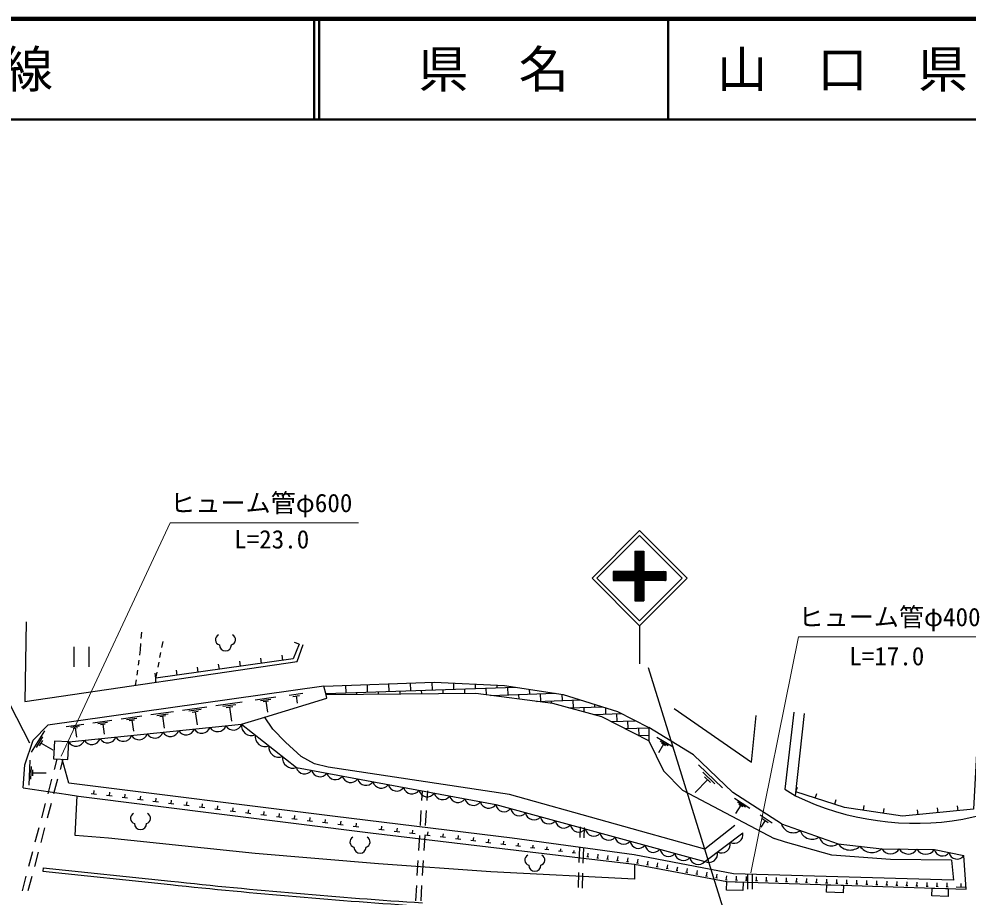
# Model space of a CAD drawing. Units: millimetres, scale not verified. Extents: x 40000 to 680000, y 20000 to 380000.
# Drawn here: x 268356 to 362877, y 292614 to 380000 of the extents above; entities that cross this region are included whole.
import ezdxf
from ezdxf.enums import TextEntityAlignment as Align

# ---------------------------------------------------------------- set-up
doc = ezdxf.new("R2010")
doc.units = ezdxf.units.MM
doc.header["$LTSCALE"] = 1000
for name, color, linetype, lineweight in [('M-BGD', 7, 'Continuous', 25), ('M-STR-HTXT', 7, 'Continuous', 13), ('M-STR-STRC', 7, 'Continuous', 25), ('M-TTL', 2, 'Continuous', 140), ('M-TTL-LINE', 7, 'Continuous', 50)]:
    doc.layers.add(name, color=color, linetype=linetype, lineweight=lineweight)
doc.layers.add('M-TTL-TXT', color=7, linetype='Continuous')
doc.styles.add('ＭＳ ゴシック', font='')
doc.styles.get('ＭＳ ゴシック').set_extended_font_data('MS Gothic')

msp = doc.modelspace()

# ---------------------------------------------------------------- linework, layer by layer
at = {"layer": 'M-BGD'}
for p, q in [((280533, 318346), (280575, 318986)), ((280458, 317208), (280500, 317847)), ((282587, 317444), (282704, 318050)), ((296254, 317767), (295790, 317954)), ((273812, 317506), (273812, 315506)), ((275312, 317506), (275312, 315506)), ((280386, 316689), (280458, 317208)), ((282398, 316462), (282493, 316953)), ((294625, 316182), (294554, 316677)), ((280251, 315698), (280319, 316194)), ((282209, 315480), (282304, 315971)), ((288311, 315282), (288241, 315777)), ((290416, 315582), (290345, 316077)), ((292520, 315882), (292450, 316377)), ((280115, 314708), (280183, 315203)), ((281998, 314383), (281927, 314878)), ((281998, 314383), (282115, 314989)), ((284102, 314683), (284032, 315178)), ((286207, 314983), (286136, 315478)), ((279976, 313693), (280047, 314212)), ((281991, 313989), (281998, 314383)), ((305172, 313829), (305198, 313080)), ((307321, 313902), (307346, 313153)), ((309470, 313975), (309495, 313226)), ((311623, 313901), (311644, 313299)), ((298726, 313610), (271231, 309715)), ((295275, 312717), (296614, 312907)), ((298907, 312865), (317813, 313509)), ((299826, 312897), (299831, 312751)), ((300875, 313683), (300900, 312933)), ((301975, 312970), (301981, 312768)), ((303023, 313756), (303049, 313006)), ((304123, 313043), (304132, 312785)), ((306272, 313116), (306283, 312802)), ((308421, 313189), (308433, 312818)), ((310570, 313262), (310584, 312835)), ((312718, 313336), (312735, 312852)), ((313778, 313808), (313793, 313372)), ((314867, 313409), (314890, 312728)), ((315309, 312673), (321762, 312893)), ((315932, 313714), (315941, 313445)), ((317016, 313482), (317041, 312732)), ((319173, 313297), (319190, 312805)), ((321336, 312959), (321339, 312879)), ((287965, 311681), (290596, 312054)), ((291875, 312235), (293928, 312526)), ((292407, 312171), (293434, 312316)), ((292683, 312070), (293197, 312143)), ((292940, 312107), (293095, 311012)), ((295635, 312586), (296305, 312681)), ((295970, 312633), (296071, 311919)), ((299016, 312403), (298936, 312744)), ((315967, 312696), (315971, 312588)), ((318116, 312769), (318131, 312307)), ((319890, 312079), (324281, 312228)), ((320264, 312842), (320290, 312092)), ((321364, 312129), (321373, 311886)), ((322417, 312791), (322439, 312166)), ((323513, 312202), (323539, 311453)), ((281496, 310765), (283743, 311083)), ((284640, 311210), (287073, 311555)), ((285271, 311134), (286488, 311307)), ((285599, 311015), (286207, 311101)), ((285903, 311058), (286087, 309761)), ((288647, 311599), (289963, 311786)), ((289001, 311470), (289659, 311564)), ((289330, 311517), (289529, 310114)), ((323124, 311438), (326434, 311551)), ((324613, 311489), (324628, 311035)), ((325678, 311789), (325687, 311526)), ((326766, 311447), (326787, 310813)), ((275713, 309946), (277617, 310216)), ((278524, 310344), (280594, 310637)), ((279061, 310279), (280096, 310426)), ((279339, 310178), (279857, 310251)), ((279598, 310215), (279754, 309110)), ((282079, 310695), (283203, 310854)), ((282381, 310585), (282943, 310664)), ((282662, 310625), (282832, 309426)), ((325609, 310773), (328361, 310866)), ((325713, 310776), (325714, 310744)), ((327335, 310081), (329740, 310163)), ((327862, 310849), (327887, 310100)), ((328962, 310136), (328987, 309387)), ((269618, 307037), (270934, 309157)), ((273055, 309570), (274802, 309817)), ((273307, 308047), (290520, 309814)), ((273508, 309515), (274382, 309639)), ((273743, 309430), (274180, 309491)), ((273962, 309460), (274093, 308529)), ((276207, 309887), (277159, 310021)), ((276463, 309793), (276939, 309861)), ((276701, 309827), (276845, 308812)), ((328697, 309377), (331078, 309458)), ((330061, 309423), (330087, 308674)), ((270089, 307480), (270747, 308539)), ((270394, 307657), (270723, 308187)), ((330059, 308673), (331078, 308707)), ((331885, 308523), (333494, 307548)), ((332222, 308172), (333026, 307684)), ((270559, 307922), (271716, 307265)), ((332559, 307821), (332039, 306963)), ((332358, 307943), (332760, 307699)), ((272134, 306344), (271862, 305313)), ((272715, 306337), (272443, 305306)), ((273307, 303951), (272650, 306319)), ((269356, 303739), (269454, 306232)), ((269547, 304356), (269596, 305602)), ((336024, 305757), (338424, 303465)), ((269725, 304661), (269750, 305284)), ((269738, 304973), (271068, 304973)), ((336471, 305024), (337671, 303878)), ((336618, 304578), (337218, 304004)), ((268782, 303467), (273239, 302808)), ((271607, 304346), (271224, 302896)), ((272188, 304339), (271805, 302889)), ((336918, 304291), (335695, 303011)), ((345729, 303067), (345880, 303544)), ((276089, 302827), (275539, 302896)), ((275814, 302862), (275860, 303228)), ((277629, 302635), (277081, 302703)), ((277355, 302669), (277401, 303035)), ((279169, 302443), (278621, 302511)), ((278895, 302477), (278941, 302842)), ((280434, 302284), (280480, 302649)), ((308506, 303177), (308448, 302229)), ((309034, 303177), (308976, 302229)), ((347669, 302452), (347820, 302929)), ((270969, 301929), (270586, 300479)), ((271549, 301922), (271166, 300471)), ((280708, 302250), (280161, 302319)), ((282247, 302058), (281700, 302126)), ((281973, 302092), (282019, 302457)), ((283784, 301866), (283238, 301934)), ((283511, 301900), (283557, 302264)), ((285321, 301674), (284776, 301742)), ((285049, 301708), (285094, 302071)), ((286858, 301482), (286313, 301550)), ((286586, 301516), (286631, 301879)), ((288122, 301324), (288167, 301687)), ((339612, 302450), (341161, 301441)), ((340252, 301739), (339714, 300913)), ((339932, 302095), (340707, 301590)), ((340058, 301865), (340446, 301613)), ((349609, 301838), (349760, 302314)), ((352475, 301243), (352550, 301737)), ((361881, 301193), (361833, 301690)), ((288394, 301290), (287850, 301358)), ((289929, 301098), (289385, 301166)), ((289657, 301132), (289702, 301494)), ((291463, 300907), (290921, 300975)), ((291192, 300941), (291237, 301302)), ((292997, 300715), (292455, 300783)), ((292726, 300749), (292771, 301110)), ((294530, 300524), (293989, 300591)), ((294259, 300557), (294304, 300918)), ((295792, 300366), (295837, 300726)), ((308388, 301231), (308297, 299733)), ((308915, 301231), (308825, 299733)), ((342166, 300787), (343383, 299996)), ((354453, 300944), (354528, 301438)), ((357900, 300807), (357851, 301305)), ((359890, 301000), (359842, 301497)), ((296062, 300332), (295522, 300400)), ((297594, 300141), (297054, 300208)), ((297324, 300175), (297369, 300534)), ((299125, 299950), (298586, 300017)), ((298855, 299983), (298900, 300343)), ((300659, 299758), (300118, 299826)), ((300389, 299792), (300434, 300153)), ((302203, 299565), (301655, 299634)), ((301929, 299599), (301975, 299965)), ((304463, 299289), (304507, 299656)), ((342669, 300229), (342246, 299581)), ((342365, 300427), (342973, 300031)), ((270330, 299512), (269947, 298061)), ((270911, 299505), (270528, 298054)), ((304738, 299256), (304188, 299321)), ((306273, 299072), (305728, 299137)), ((306001, 299105), (306044, 299468)), ((307802, 298890), (307263, 298954)), ((307533, 298922), (307576, 299281)), ((308236, 298735), (308145, 297238)), ((308764, 298735), (308673, 297238)), ((309325, 298708), (308792, 298772)), ((309059, 298740), (309101, 299095)), ((310579, 298558), (310621, 298910)), ((312093, 298377), (312135, 298725)), ((324252, 299613), (324214, 298549)), ((324649, 299525), (324613, 298496)), ((310843, 298527), (310315, 298590)), ((312354, 298346), (311833, 298408)), ((313860, 298166), (313344, 298228)), ((313602, 298197), (313643, 298541)), ((315360, 297987), (314850, 298048)), ((315105, 298018), (315145, 298358)), ((316854, 297809), (316350, 297869)), ((316602, 297839), (316642, 298175)), ((318078, 297663), (318117, 297985)), ((319518, 297491), (319553, 297788)), ((269692, 297095), (269309, 295644)), ((270273, 297087), (269890, 295637)), ((318320, 297634), (317837, 297691)), ((319741, 297464), (319295, 297517)), ((321127, 297299), (320716, 297348)), ((320921, 297323), (320954, 297597)), ((322477, 297137), (322102, 297182)), ((322290, 297160), (322320, 297410)), ((323795, 296980), (323453, 297021)), ((323624, 297000), (323651, 297228)), ((324178, 297550), (324125, 296051)), ((324577, 297497), (324524, 295998)), ((324998, 296592), (325046, 296989)), ((325991, 296473), (326039, 296870)), ((308085, 296240), (307994, 294743)), ((308612, 296240), (308521, 294743)), ((325098, 296580), (324899, 296604)), ((326090, 296461), (325892, 296485)), ((327083, 296341), (326885, 296365)), ((326984, 296353), (327032, 296750)), ((328076, 296221), (327877, 296245)), ((327977, 296233), (328025, 296631)), ((329069, 296102), (328870, 296126)), ((328970, 296114), (329017, 296511)), ((330058, 295956), (329861, 295993)), ((329959, 295975), (330033, 296368)), ((330942, 295791), (331016, 296184)), ((331925, 295606), (331999, 295999)), ((361237, 296270), (361424, 294281)), ((362687, 293392), (362453, 296738)), ((270772, 295528), (270736, 295188)), ((270736, 295188), (283440, 293854)), ((270772, 295528), (283476, 294195)), ((324089, 295051), (324036, 293552)), ((324488, 294999), (324434, 293499)), ((331041, 295772), (330844, 295809)), ((332023, 295588), (331827, 295625)), ((333006, 295403), (332810, 295440)), ((332908, 295422), (332982, 295815)), ((333989, 295219), (333793, 295256)), ((333891, 295238), (333965, 295631)), ((334972, 295035), (334775, 295072)), ((334874, 295053), (334947, 295446)), ((335857, 294869), (335930, 295262)), ((336839, 294685), (336913, 295078)), ((269054, 294677), (268671, 293227)), ((269634, 294670), (269252, 293220)), ((335955, 294850), (335758, 294887)), ((336938, 294666), (336741, 294703)), ((337921, 294482), (337724, 294519)), ((337822, 294500), (337896, 294893)), ((338862, 294305), (338707, 294334)), ((338784, 294320), (338858, 294713)), ((338904, 294304), (338862, 294305)), ((339904, 294272), (339704, 294279)), ((339804, 294275), (339816, 294675)), ((340903, 294241), (340703, 294247)), ((340803, 294244), (340816, 294644)), ((340940, 293383), (340956, 294863)), ((341402, 293381), (341417, 294861)), ((341903, 294209), (341703, 294215)), ((341803, 294212), (341815, 294612)), ((342902, 294177), (342702, 294184)), ((342802, 294180), (342815, 294580)), ((343902, 294146), (343702, 294152)), ((343802, 294149), (343814, 294549)), ((344901, 294114), (344701, 294120)), ((344801, 294117), (344814, 294517)), ((345901, 294082), (345701, 294088)), ((345801, 294085), (345813, 294485)), ((346900, 294050), (346700, 294057)), ((346800, 294054), (346813, 294453)), ((347900, 294019), (347700, 294025)), ((347800, 294022), (347812, 294422)), ((348899, 293987), (348699, 293993)), ((348799, 293990), (348812, 294390)), ((349899, 293955), (349699, 293962)), ((349799, 293959), (349811, 294358)), ((350798, 293927), (350811, 294327)), ((351798, 293895), (351810, 294295)), ((352797, 293863), (352810, 294263)), ((353797, 293832), (353809, 294232)), ((354796, 293800), (354809, 294200)), ((355796, 293768), (355808, 294168)), ((356795, 293737), (356808, 294137)), ((357795, 293705), (357807, 294105)), ((358794, 293673), (358807, 294073)), ((359794, 293642), (359806, 294041)), ((360793, 293610), (360806, 294010)), ((362192, 293566), (362205, 293965)), ((307933, 293744), (307842, 292247)), ((308461, 293744), (308370, 292247)), ((350898, 293924), (350698, 293930)), ((351898, 293892), (351698, 293898)), ((352897, 293860), (352697, 293867)), ((353897, 293829), (353697, 293835)), ((354896, 293797), (354696, 293803)), ((355896, 293765), (355696, 293772)), ((356895, 293734), (356695, 293740)), ((357895, 293702), (357695, 293708)), ((358894, 293670), (358694, 293676)), ((359894, 293638), (359694, 293645)), ((360893, 293607), (360693, 293613)), ((362692, 293550), (361693, 293581))]:
    msp.add_line(p, q, dxfattribs=at)
for points in [[(269086, 320004), (268922, 312073), (296062, 316052), (296675, 317757)], [(296254, 317767), (295677, 316332), (281998, 314383)], [(298726, 313610), (309722, 313984), (316718, 313680), (322567, 312767), (327960, 311071), (331078, 309480)], [(331078, 308147), (326416, 310556), (321526, 311867), (313863, 312861), (298936, 312744), (298726, 313610)], [(290520, 309814), (292837, 310520), (299016, 312403)], [(333619, 311384), (341314, 306019), (341772, 310677)], [(345541, 310997), (344626, 303354), (345687, 302688), (346602, 310882)], [(339647, 299747), (336665, 297377), (317221, 302800), (299145, 305536), (297772, 305879), (296462, 306596), (294902, 308031), (293623, 309311), (292812, 310558)], [(268782, 303467), (268923, 305785), (269775, 308218), (271231, 309715)], [(290520, 309814), (295980, 305509), (315836, 301812), (336659, 296150), (340449, 299005)], [(344291, 299882), (339465, 303023), (335535, 306778), (331078, 309480)], [(331078, 309480), (331078, 308147), (332552, 305163), (334447, 303233), (343554, 298443)], [(363899, 309953), (363431, 301343), (356350, 300657), (350578, 301530), (345729, 303067)], [(361424, 294281), (339535, 294904), (329623, 296815), (317480, 298476), (299839, 300628), (273307, 303951)], [(273239, 302808), (274269, 302652), (303369, 299016), (324855, 296450), (329644, 295873), (338845, 294148), (362687, 293392)], [(329644, 295873), (329661, 294381), (315340, 295134), (304154, 295932), (291875, 296959), (277287, 298468), (273941, 298748), (274149, 302670)], [(344291, 299882), (349941, 297916), (354293, 297425), (359522, 297355), (362453, 296738)], [(361237, 296270), (355170, 296337), (349309, 296793), (344712, 298057), (343554, 298443)]]:
    msp.add_lwpolyline(points, dxfattribs=at)
for points in [[(271806, 306360), (273221, 306291), (273307, 308047), (271893, 308116)], [(338845, 294148), (340468, 294096), (340441, 293247), (338818, 293298)], [(348801, 293832), (350474, 293779), (350450, 293030), (348778, 293083)], [(359297, 293499), (360915, 293448), (360890, 292675), (359272, 292727)]]:
    msp.add_lwpolyline(points, close=True, dxfattribs=at)
for centre, radius, start, end in [((288451, 318228), 536, 116.08703, 255.33416), ((289380, 318228), 536, 284.66584, 63.91297), ((288916, 317710), 600, 180, 360), ((283441, 309458), 869, 210.97521, 340.74967), ((285006, 309618), 869, 210.97521, 340.74967), ((286571, 309779), 869, 210.97521, 340.74967), ((288135, 309940), 869, 210.97521, 340.74967), ((289700, 310100), 869, 210.97521, 340.74967), ((291516, 309673), 1005, 171.91462, 291.56877), ((274052, 308494), 869, 210.97521, 340.74967), ((275616, 308654), 869, 210.97521, 340.74967), ((277181, 308815), 869, 210.97521, 340.74967), ((278746, 308976), 869, 210.97521, 340.74967), ((280311, 309136), 869, 210.97521, 340.74967), ((281876, 309297), 869, 210.97521, 340.74967), ((292880, 308596), 1005, 171.91462, 291.56877), ((294245, 307520), 1005, 171.91462, 291.56877), ((295610, 306444), 1005, 171.91462, 291.56877), ((296808, 305714), 853, 193.91861, 324.98886), ((298335, 305430), 853, 193.91861, 324.98886), ((299863, 305146), 853, 193.91861, 324.98886), ((301390, 304861), 853, 193.91861, 324.98886), ((302917, 304577), 853, 193.91861, 324.98886), ((304445, 304292), 853, 193.91861, 324.98886), ((305972, 304008), 853, 193.91861, 324.98886), ((307500, 303724), 853, 193.91861, 324.98886), ((309027, 303439), 853, 193.91861, 324.98886), ((310554, 303155), 853, 193.91861, 324.98886), ((312082, 302871), 853, 193.91861, 324.98886), ((357686, 327563), 27618, 244.2492, 279.76815), ((313609, 302586), 853, 193.91861, 324.98886), ((315137, 302302), 853, 193.91861, 324.98886), ((316669, 301942), 844, 188.83936, 320.73758), ((351731, 348498), 49313, 282.46047, 290.77031), ((279993, 300441), 536, 116.08703, 255.33416), ((280922, 300441), 536, 284.66584, 63.91297), ((318157, 301538), 844, 188.83936, 320.73758), ((319644, 301133), 844, 188.83936, 320.73758), ((321132, 300729), 844, 188.83936, 320.73758), ((280457, 299923), 600, 180, 360), ((322619, 300324), 844, 188.83936, 320.73758), ((324106, 299920), 844, 188.83936, 320.73758), ((345477, 300257), 1244, 197.55561, 304.08637), ((325594, 299515), 844, 188.83936, 320.73758), ((327081, 299111), 844, 188.83936, 320.73758), ((339591, 298829), 875, 242.37552, 11.5903), ((347360, 299602), 1244, 197.55561, 304.08637), ((301857, 298090), 536, 116.08703, 255.33416), ((302786, 298090), 536, 284.66584, 63.91297), ((328568, 298707), 844, 188.83936, 320.73758), ((330056, 298302), 844, 188.83936, 320.73758), ((331543, 297898), 844, 188.83936, 320.73758), ((338328, 297877), 875, 242.37552, 11.5903), ((349244, 298947), 1244, 197.55561, 304.08637), ((351136, 298736), 1449, 214.46788, 312.64892), ((302322, 297572), 600, 180, 360), ((333030, 297493), 844, 188.83936, 320.73758), ((334518, 297089), 844, 188.83936, 320.73758), ((337064, 296926), 875, 242.37552, 11.5903), ((353311, 298491), 1449, 214.46788, 312.64892), ((355171, 297923), 1010, 209.54909, 328.91286), ((356914, 297900), 1010, 209.54909, 328.91286), ((358657, 297876), 1010, 209.54909, 328.91286), ((360319, 297505), 811, 190.64805, 325.56862), ((361785, 297196), 811, 190.64805, 325.56862), ((319264, 296300), 536, 116.08703, 255.33416), ((320193, 296300), 536, 284.66584, 63.91297), ((336005, 296684), 844, 188.83936, 320.73758), ((319729, 295782), 600, 180, 360), ((346112, 875430), 584600, 263.84939, 266.31488), ((348596, 908454), 618044, 263.94854, 266.28185)]:
    msp.add_arc(centre, radius, start, end, dxfattribs=at)
at = {"layer": 'M-STR-HTXT'}
for p, q in [((272542, 306616), (283424, 329867)), ((283424, 329867), (302174, 329867)), ((341255, 295030), (345992, 318515)), ((345992, 318515), (364742, 318515))]:
    msp.add_line(p, q, dxfattribs=at)
at = {"layer": 'M-STR-STRC'}
for p, q in [((325427, 324340), (330164, 329078)), ((330164, 329078), (334902, 324340)), ((325922, 324340), (330164, 328583)), ((330164, 328583), (334407, 324340)), ((329705, 327043), (330605, 327043)), ((329705, 327043), (329705, 325011)), ((329705, 326995), (329753, 327043)), ((329705, 326854), (329895, 327043)), ((329705, 326712), (330036, 327043)), ((329705, 326571), (330178, 327043)), ((329705, 326429), (330319, 327043)), ((329705, 326288), (330461, 327043)), ((329705, 326146), (330602, 327043)), ((330605, 326086), (329705, 326986)), ((329705, 326005), (330605, 326905)), ((330605, 325945), (329705, 326845)), ((329705, 325864), (330605, 326764)), ((330605, 325803), (329705, 326703)), ((329705, 325722), (330605, 326622)), ((330605, 325662), (329705, 326562)), ((329705, 325581), (330605, 326481)), ((330605, 325521), (329705, 326421)), ((329705, 325439), (330605, 326339)), ((330605, 325379), (329705, 326279)), ((329705, 325298), (330605, 326198)), ((330605, 325238), (329705, 326138)), ((330605, 326228), (329790, 327043)), ((330605, 326369), (329931, 327043)), ((330605, 326510), (330072, 327043)), ((330605, 326652), (330214, 327043)), ((330605, 326793), (330355, 327043)), ((330605, 326935), (330497, 327043)), ((330605, 327043), (330605, 325011)), ((328942, 324111), (330605, 325774)), ((329084, 324111), (330605, 325632)), ((329225, 324111), (330605, 325491)), ((329366, 324111), (330605, 325349)), ((329508, 324111), (330605, 325208)), ((329705, 325157), (330605, 326057)), ((330605, 325096), (329705, 325996)), ((329705, 325015), (330605, 325915)), ((331449, 324111), (329705, 325855)), ((331308, 324111), (329705, 325713)), ((331166, 324111), (329705, 325572)), ((331025, 324111), (329705, 325431)), ((330884, 324111), (329705, 325289)), ((325427, 324340), (330164, 319603)), ((325922, 324340), (330164, 320097)), ((329705, 325011), (327544, 325011)), ((327544, 325011), (327544, 324111)), ((327544, 324975), (327579, 325011)), ((327544, 324833), (327721, 325011)), ((327544, 324692), (327862, 325011)), ((327544, 324551), (328004, 325011)), ((327544, 324409), (328145, 325011)), ((327544, 324268), (328287, 325011)), ((327544, 324126), (328428, 325011)), ((328338, 324111), (327544, 324905)), ((328197, 324111), (327544, 324764)), ((328055, 324111), (327544, 324622)), ((327914, 324111), (327544, 324481)), ((327772, 324111), (327544, 324340)), ((328479, 324111), (327579, 325011)), ((327669, 324111), (328569, 325011)), ((328621, 324111), (327721, 325011)), ((327811, 324111), (328711, 325011)), ((328762, 324111), (327862, 325011)), ((327952, 324111), (328852, 325011)), ((328904, 324111), (328004, 325011)), ((328094, 324111), (328994, 325011)), ((329045, 324111), (328145, 325011)), ((328235, 324111), (329135, 325011)), ((329187, 324111), (328287, 325011)), ((328377, 324111), (329277, 325011)), ((329328, 324111), (328428, 325011)), ((328518, 324111), (329418, 325011)), ((329469, 324111), (328569, 325011)), ((328659, 324111), (329559, 325011)), ((329611, 324111), (328711, 325011)), ((328801, 324111), (329701, 325011)), ((330605, 323258), (328852, 325011)), ((330605, 323399), (328994, 325011)), ((330605, 323541), (329135, 325011)), ((330605, 323682), (329277, 325011)), ((330605, 323823), (329418, 325011)), ((330605, 323965), (329559, 325011)), ((329649, 324111), (330605, 325067)), ((330605, 324106), (329701, 325011)), ((330742, 324111), (329705, 325148)), ((329705, 324025), (330691, 325011)), ((329705, 323884), (330832, 325011)), ((329705, 323742), (330974, 325011)), ((329705, 323601), (331115, 325011)), ((329705, 323459), (331256, 325011)), ((329705, 323318), (331398, 325011)), ((330164, 320097), (334407, 324340)), ((330164, 319603), (334902, 324340)), ((330639, 324111), (331539, 325011)), ((331591, 324111), (330691, 325011)), ((330781, 324111), (331681, 325011)), ((331732, 324111), (330832, 325011)), ((330922, 324111), (331822, 325011)), ((331874, 324111), (330974, 325011)), ((331064, 324111), (331964, 325011)), ((332015, 324111), (331115, 325011)), ((331205, 324111), (332105, 325011)), ((332156, 324111), (331256, 325011)), ((331346, 324111), (332246, 325011)), ((332298, 324111), (331398, 325011)), ((331488, 324111), (332388, 325011)), ((332439, 324111), (331539, 325011)), ((331629, 324111), (332529, 325011)), ((332581, 324111), (331681, 325011)), ((331771, 324111), (332671, 325011)), ((332722, 324111), (331822, 325011)), ((331912, 324111), (332767, 324965)), ((332767, 324207), (331964, 325011)), ((332054, 324111), (332767, 324824)), ((332767, 324349), (332105, 325011)), ((332195, 324111), (332767, 324683)), ((332767, 324490), (332246, 325011)), ((332336, 324111), (332767, 324541)), ((332767, 324632), (332388, 325011)), ((332478, 324111), (332767, 324400)), ((332767, 324773), (332529, 325011)), ((332619, 324111), (332767, 324258)), ((332767, 324915), (332671, 325011)), ((327631, 324111), (327544, 324198)), ((327544, 324111), (329705, 324111)), ((329705, 324111), (329705, 322078)), ((329705, 323177), (330605, 324077)), ((330605, 323116), (329705, 324016)), ((329705, 323035), (330605, 323935)), ((330605, 322975), (329705, 323875)), ((329705, 322894), (330605, 323794)), ((330605, 322834), (329705, 323734)), ((329705, 322752), (330605, 323652)), ((330605, 322692), (329705, 323592)), ((329705, 322611), (330605, 323511)), ((330605, 322551), (329705, 323451)), ((329705, 322470), (330605, 323370)), ((330605, 322409), (329705, 323309)), ((330605, 324111), (330605, 322078)), ((332761, 324111), (332767, 324117)), ((269420, 307932), (261986, 322397)), ((329705, 322328), (330605, 323228)), ((330605, 322268), (329705, 323168)), ((329705, 322187), (330605, 323087)), ((330605, 322126), (329705, 323026)), ((330512, 322078), (329705, 322885)), ((330371, 322078), (329705, 322744)), ((330229, 322078), (329705, 322602)), ((330088, 322078), (329705, 322461)), ((329946, 322078), (329705, 322319)), ((329738, 322078), (330605, 322945)), ((329880, 322078), (330605, 322804)), ((330021, 322078), (330605, 322662)), ((330162, 322078), (330605, 322521)), ((330304, 322078), (330605, 322380)), ((329805, 322078), (329705, 322178)), ((329705, 322078), (330605, 322078)), ((330445, 322078), (330605, 322238)), ((330587, 322078), (330605, 322097)), ((330164, 319603), (330164, 315815)), ((338754, 290652), (331059, 315429))]:
    msp.add_line(p, q, dxfattribs=at)
msp.add_lwpolyline([(330605, 325011), (332767, 325011), (332767, 324111), (330605, 324111)], dxfattribs=at)
at = {"layer": 'M-TTL'}
msp.add_line((680000, 380000), (40000, 380000), dxfattribs=at)
at = {"layer": 'M-TTL-LINE'}
for p, q in [((297750, 380000), (297750, 370000)), ((298250, 380000), (298250, 370000)), ((333000, 380000), (333000, 370000)), ((40000, 370000), (680000, 370000))]:
    msp.add_line(p, q, dxfattribs=at)

# ---------------------------------------------------------------- texts
at = {"layer": 'M-STR-HTXT', "style": 'ＭＳ ゴシック'}
for s, p in [('ヒューム管φ600', (283424, 330367)), ('ヒューム管φ400', (345992, 319015))]:
    msp.add_text(s, height=1833, dxfattribs=at).set_placement(p, align=Align.BOTTOM_LEFT)
for s, p in [('L=23.0', (293524, 326752)), ('L=17.0', (354784, 315120))]:
    msp.add_text(s, height=1833, dxfattribs=at).set_placement(p, align=Align.BOTTOM_CENTER)
at = {"layer": 'M-TTL-TXT', "style": 'ＭＳ ゴシック'}
msp.add_text('主要地方道\u3000宇部防府線', height=3666, dxfattribs=at).set_placement((216734, 375000), align=Align.MIDDLE_LEFT)
for s, p in [('県\u3000名', (315625, 375000)), ('山\u3000口\u3000県', (350375, 375000))]:
    msp.add_text(s, height=3666, dxfattribs=at).set_placement(p, align=Align.MIDDLE_CENTER)

doc.saveas('drawing.dxf')
